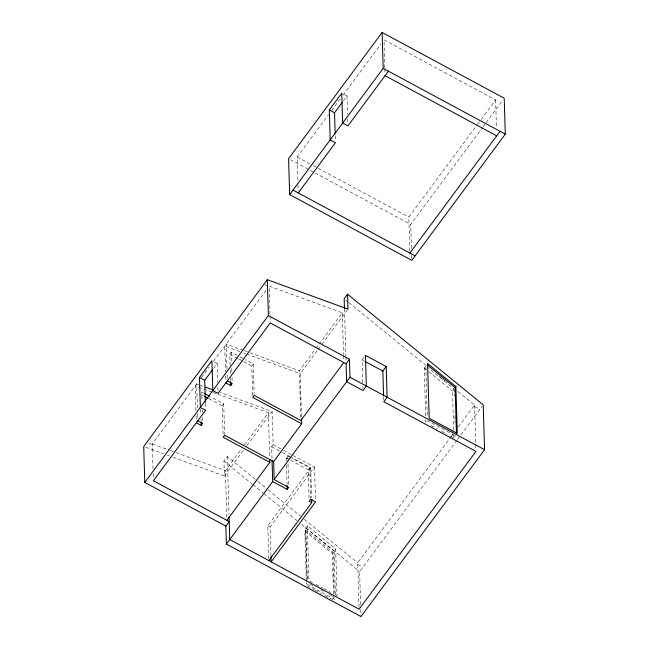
<?xml version="1.0" encoding="UTF-8"?>
<svg xmlns="http://www.w3.org/2000/svg" width="649" height="649" viewBox="0 0 649 649"><rect width="100%" height="100%" fill="white"/><g stroke="black" fill="none" stroke-linecap="round" stroke-linejoin="round"><path stroke-width="0.49" stroke-dasharray="3.25 2.43" d="M297.875 179.935L297.193 156.993L328.548 114.678M331.558 110.606L340.603 98.397M343.013 95.143L380.995 43.872M343.451 100.773L347.012 95.971L343.516 94.081M153.026 468.773L152.288 443.916L197.904 382.342M201.482 377.507L209.246 367.034M213.424 361.388L266.195 290.144M213.61 368.316L217.172 363.505L213.675 361.623M230.135 365.265L229.803 354.119L231.287 352.123L239.197 356.382M223.094 434.205L222.25 405.828L223.735 403.832L210.544 396.726M252.656 395.346L251.788 365.963L253.264 363.959L245.354 359.7M173.129 457.277L224.376 476.001L223.929 461.033L227.28 456.515L257.134 480.852M409.811 251.025L408.805 217.115L476.926 125.152M477.534 124.34L480.544 120.268M481.152 119.457L495.617 99.922L384.005 39.8L384.833 67.731M226.801 517.358L225.422 470.63L241.517 448.897M244.503 444.865L268.353 412.667L218.023 394.276M300.755 417.518L299.367 370.798L315.471 349.057M316.071 348.253L318.456 345.033M319.048 344.23L342.307 312.826L269.181 286.12L270.033 314.96M224.376 476.001L243.229 450.544M246.807 445.709L272.142 411.507L220.279 392.564M301.477 416.739L300.195 373.637L317.604 350.136M318.205 349.324L321.206 345.276M321.807 344.465L347.41 309.898M411.417 248.405L410.712 224.465L482.499 127.545M483.107 126.733L485.517 123.472M486.117 122.661L503.016 99.857M272.004 458.673L271.647 446.715L273.132 444.719L272.142 411.507M286.371 461.025L286.282 457.983L287.767 455.987L289.519 456.937M362.767 382.642L362.093 359.887L364.324 356.869M309.102 498.205L308.267 469.827L309.743 467.824L290.403 457.407M268.767 558.594L267.786 525.731L310.725 467.767L292.074 457.723M270.966 555.86L270.106 526.98L314.53 467.02L293.389 455.63M307.302 579.703L305.76 527.897L307.326 525.787L335.647 548.884L337.034 595.709L334.397 594.297M425.63 415.806L424.211 367.983L425.768 365.882L427.277 416.69M306.336 581.528L304.835 531.02L305.614 529.965L333.075 552.348L334.316 594.2M333.505 594.257L332.296 553.402L333.075 552.348M335.387 594.825L334.089 550.985L335.647 548.884M453.692 429.938L452.531 391.079L454.089 388.97L427.302 367.131M359.002 607.204L357.688 562.829L450.479 437.564M451.079 436.753L452.888 434.311M458.308 426.985L474.573 405.025L457.294 390.933M450.414 436.023L453.927 437.913L455.484 435.804M360.609 604.584L359.635 571.672L456.977 440.249M457.577 439.438L482.11 406.331M243.334 350.33L226.241 344.084L227.012 369.962M244.284 350.671L249.038 352.407M249.987 352.756L299.367 370.798M239.846 351.596L224.757 346.079L225.528 371.958M243.618 352.967L245.509 353.656M246.45 354.005L300.195 373.637M198.594 384.646L196.704 383.957L197.442 408.838M199.535 384.987L203.307 386.366M212.32 392.199L195.227 385.952L195.966 410.833M213.27 392.548L217.074 393.935M152.288 443.916L169.381 450.163M170.33 450.511L175.084 452.248M176.033 452.588L225.422 470.63M145.611 447.226L163.645 453.813M167.442 455.2L169.332 455.89M297.193 156.993L309.597 163.678M313.142 165.584L408.805 217.115M290.379 159.654L309.094 169.738M309.987 170.216L410.712 224.465M264.833 284.676L267.453 286.095M474.622 406.517L479.871 409.341M362.093 359.887L363.821 360.82M454.608 435.333L427.399 420.674L425.841 422.783L425.752 419.789M431.106 425.614L437.248 428.924M441.636 431.293L446.901 434.124M240.081 356.861L244.478 359.222M229.803 354.119L237.721 358.386M238.597 358.856L251.788 365.963M203.51 392.937L201.75 391.996L202.026 401.114M201.149 394.462L203.786 395.89M209.067 398.729L222.25 405.828M273.132 444.719L282.818 449.935M283.702 450.414L292.504 455.16M271.647 446.715L281.415 451.98M282.307 452.458L291.19 457.245M286.282 457.983L289.803 459.881M290.679 460.352L308.267 469.827M148.816 442.951L152.32 444.841M357.729 564.322L362.986 567.145M267.786 525.731L270.106 526.98M312.461 582.477L308.948 580.587L307.326 525.787M315.974 584.368L322.991 588.148M323.867 588.619L330.893 592.407M310.019 584.108L313.532 585.998M320.557 589.779L324.062 591.669M329.335 594.508L334.6 597.348M307.334 586.039L314.359 589.827M315.236 590.298L321.385 593.616M324.898 595.506L332.807 599.765M345.747 299.992L348.099 301.915M348.886 302.556L426.661 365.955M439.227 376.209L441.58 378.124M442.367 378.765L447.08 382.61M424.211 367.983L428.04 371.106M428.802 371.731L452.531 391.079M257.921 481.493L267.347 489.176M268.134 489.817L300.341 516.077M304.267 519.281L357.688 562.829M223.929 461.033L252.169 484.057M252.956 484.698L263.153 493.013M263.932 493.654L296.877 520.514M301.582 524.343L359.635 571.672M305.76 527.897L334.089 550.985M304.835 531.02L332.296 553.402M495.617 99.922L496.444 127.845M474.573 405.025L475.717 443.413M475.749 444.411L475.895 449.4M454.089 388.97L454.3 395.947M454.892 415.879L455.095 422.856M453.838 434.919L453.927 437.913M411.628 255.382L411.717 258.375M384.865 68.721L384.987 72.712M383.616 396.79L383.697 399.76M362.88 386.593L362.937 388.573M347.012 95.971L347.548 113.916M347.694 118.905L347.815 122.896M360.755 609.565L360.966 616.55M344.465 308.681L345.868 355.766M345.893 356.772L346.047 361.785M342.307 312.826L343.548 354.581M343.581 355.579L343.727 360.552M335.225 135.738L335.371 140.728M333.537 595.255L333.683 600.236L334.462 599.181L307.228 584.514L306.45 585.568L306.36 582.534M314.53 467.02L315.503 499.884M310.725 467.767L311.609 497.645M309.743 467.824L310.644 498.229M298.029 184.924L298.207 190.903M305.614 529.965L307.082 579.468M287.767 455.987L287.856 459.03M288.002 464.092L288.635 485.379M286.493 465.082L287.069 484.332M270.065 315.958L270.244 321.945M268.353 412.667L269.684 457.399M253.264 363.959L254.173 394.365M231.287 352.123L231.588 362.256M231.766 368.34L231.92 373.402M232.042 377.458L232.188 382.521M230.29 370.336L230.411 374.392M230.525 378.44L230.59 380.468M227.158 374.935L227.272 378.919M225.649 375.941L225.763 379.916M227.28 456.515L229.008 514.576M223.735 403.832L224.635 434.238M217.172 363.505L217.739 382.456M217.886 387.445L217.999 391.428M205.384 403.28L205.563 409.259M202.293 410.233L202.35 412.261M202.504 417.331L202.626 421.379M200.719 409.195L200.874 414.257M201.02 419.327L201.085 421.355M197.596 413.811L197.742 418.792M196.112 415.806L196.233 419.789M153.172 473.762L153.326 478.751"/><path stroke-width="0.97" d="M382.107 32.45L288.594 158.689L289.665 194.595L411.774 260.371L505.287 134.132L504.216 98.226L382.107 32.45L383.17 68.356L289.665 194.595M298.264 192.899L335.436 142.723L330.187 139.892L329.294 109.973L341.763 93.14L342.648 123.059L347.905 125.89L388.427 71.179M335.168 133.743L334.543 112.796L342.266 102.38M347.523 294.184L347.969 309.151L267.307 279.687L143.713 446.536L144.784 482.442L225.86 526.112L226.396 544.065L360.966 616.55L484.552 449.7L483.221 404.822L347.523 294.184L344.173 298.71L344.465 308.681M225.86 526.112L229.211 521.593L153.383 480.747L205.595 410.257L200.338 407.426L199.454 377.507L211.923 360.674L212.807 390.601L218.064 393.424L270.268 322.942L346.104 363.789L346.639 381.742L363.002 390.552L366.352 386.025L365.444 355.36L386.196 366.539L387.112 397.212L383.762 401.731L475.952 451.396L359.067 609.2L229.746 539.538L229.065 516.58M205.36 402.283L204.703 380.338L212.426 369.922M144.784 482.442L268.37 315.584L267.307 279.687M196.323 422.775L201.206 425.411L202.683 423.408L197.799 420.779M225.852 382.902L230.736 385.538L232.22 383.535L227.337 380.906M409.876 253.021L500.038 131.301M226.89 520.344L269.83 462.372L269.741 459.395M343.783 362.54L300.844 420.503L254.197 395.379L252.721 397.375L301.688 423.748L273.635 461.626L274.162 479.579L288.7 487.407L287.215 489.403L272.685 481.574L272.061 460.66M346.104 363.789L349.454 359.262L268.37 315.584M226.396 544.065L272.685 481.574M274.162 479.579L349.989 377.215L349.454 359.262M383.583 395.801L382.845 371.066L386.196 366.539M268.824 560.59L311.763 502.626L311.674 499.633M456.466 433.443L455.103 387.607L455.882 386.553L427.561 363.464L429.192 418.256L457.277 433.386L455.882 386.553M205.198 387.055L212.734 389.806M383.17 68.356L505.287 134.132M385.076 75.706L496.68 135.828M329.294 109.973L334.543 112.796M293.015 190.076L415.125 255.852M364.681 361.282L382.845 371.066M349.989 377.215L484.552 449.7M199.454 377.507L204.703 380.338M204.386 393.416L209.668 396.255M204.67 396.361L208.183 398.251M273.635 461.626L224.668 435.252L223.183 437.248L269.83 462.372M311.763 502.626L309.192 501.239L310.676 499.243L315.56 501.872L271.144 561.839L270.998 556.858M427.553 365.136L455.103 387.607M301.534 418.743L301.688 423.748M287.093 485.347L287.215 489.403M230.614 381.482L230.736 385.538M201.117 422.369L201.206 425.411"/></g></svg>
